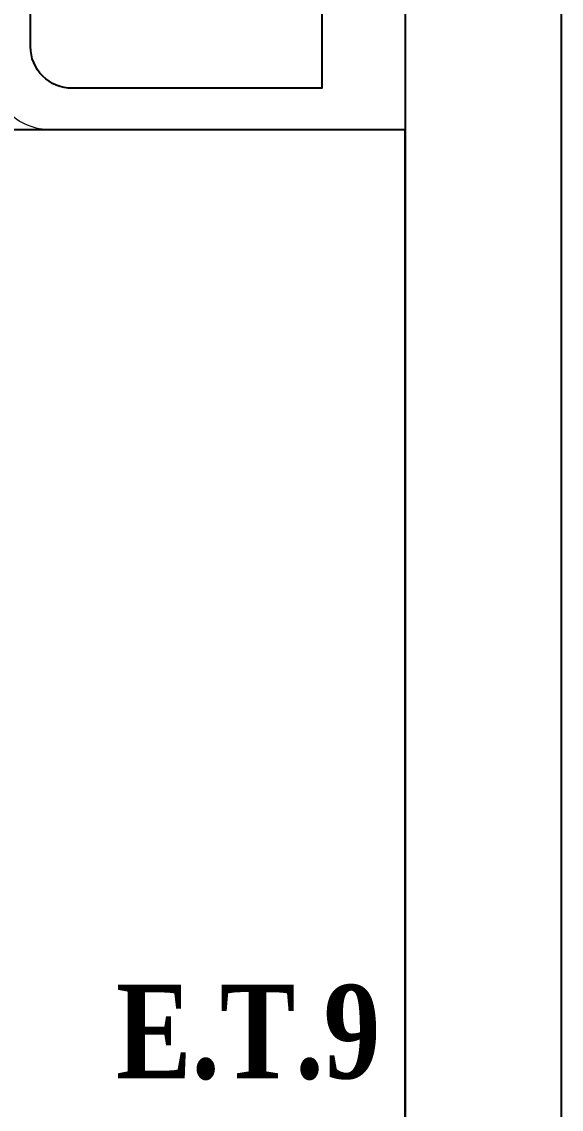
# Model space of a CAD drawing. Header units: millimetres. Extents: x 33350 to 35310, y -217097 to -211540.
# Drawn here: x 33909.6 to 33961.5, y -214413.1 to -214308.7 of the extents above; entities that cross this region are included whole.
import ezdxf
from ezdxf.enums import TextEntityAlignment as Align

# ---------------------------------------------------------------- set-up
doc = ezdxf.new("R2010")
doc.units = ezdxf.units.MM
doc.header["$LTSCALE"] = 60
doc.header["$MEASUREMENT"] = 0
for name, color, linetype, lineweight in [('-DWG_ANA', 7, 'Continuous', 0), ('-DWG_DETAY1', 7, 'Continuous', 25), ('NO', 7, 'Continuous', 0)]:
    doc.layers.add(name, color=color, linetype=linetype, lineweight=lineweight)
doc.layers.add('BL-E', color=32, linetype='Continuous')
doc.layers.add('TEFRIŞ', color=223, linetype='Continuous')
doc.styles.add('ROMANS', font='ROMANSTW.SHX', dxfattribs={"width": 0.8})
doc.styles.add('TROMANS', font='ROMANSTW.SHX', dxfattribs={"width": 0.8})

# ---------------------------------------------------------------- blocks, each defined once
blk = doc.blocks.new('EEN100')
at = {"layer": '-DWG_ANA', "color": 0}
blk.add_lwpolyline([(0, 0), (50, 0), (50, -34, -0.414214), (44, -40), (6, -40, -0.414214), (0, -34)], format="xyb", close=True, dxfattribs=at)
at = {"layer": '-DWG_DETAY1', "color": 0}
blk.add_lwpolyline([(4, -8), (46, -8), (46, -32, -0.414214), (42, -36), (8, -36, -0.414214), (4, -32)], format="xyb", close=True, dxfattribs=at)
for points in [[(25, -10), (25, -20)], [(20, -15), (30, -15)]]:
    blk.add_lwpolyline(points, dxfattribs=at)
blk.add_circle((25, -15), 3.16, dxfattribs=at)
at = {"layer": 'NO', "linetype": 'Continuous', "style": 'ROMANS', "width": 0.8}
blk.add_attdef('NO', text='', height=10, dxfattribs=at).set_placement((24.5, -50), align=Align.MIDDLE)

msp = doc.modelspace()

# ---------------------------------------------------------------- linework, layer by layer
at = {"layer": 'BL-E', "linetype": 'Continuous'}
msp.add_lwpolyline([(33876.49, -214414.09), (33946.49, -214414.09), (33946.49, -214319.09), (33876.49, -214319.09)], close=True, dxfattribs=at)
at = {"layer": 'TEFRIŞ'}
for p, q in [((33946.49, -214269.09), (33946.49, -214604.09)), ((33961.49, -214269.09), (33961.49, -214604.09))]:
    msp.add_line(p, q, dxfattribs=at)

# ---------------------------------------------------------------- block references
at = {"layer": 'BL-E', "linetype": 'Continuous', "rotation": 270}
msp.add_blockref('EEN100', (33946.49, -214269.09), dxfattribs=at)

# ---------------------------------------------------------------- texts
at = {"layer": 'TEFRIŞ', "insert": (33918.71, -214401.18), "char_height": 9, "attachment_point": 1, "style": 'TROMANS'}
msp.add_mtext_dynamic_manual_height_columns('{\\fCentury|b1|i0|c162|p18;\\C7;E.T.9}', width=46.9037, gutter_width=1103.38, heights=[0], dxfattribs=at)

doc.saveas('drawing.dxf')
